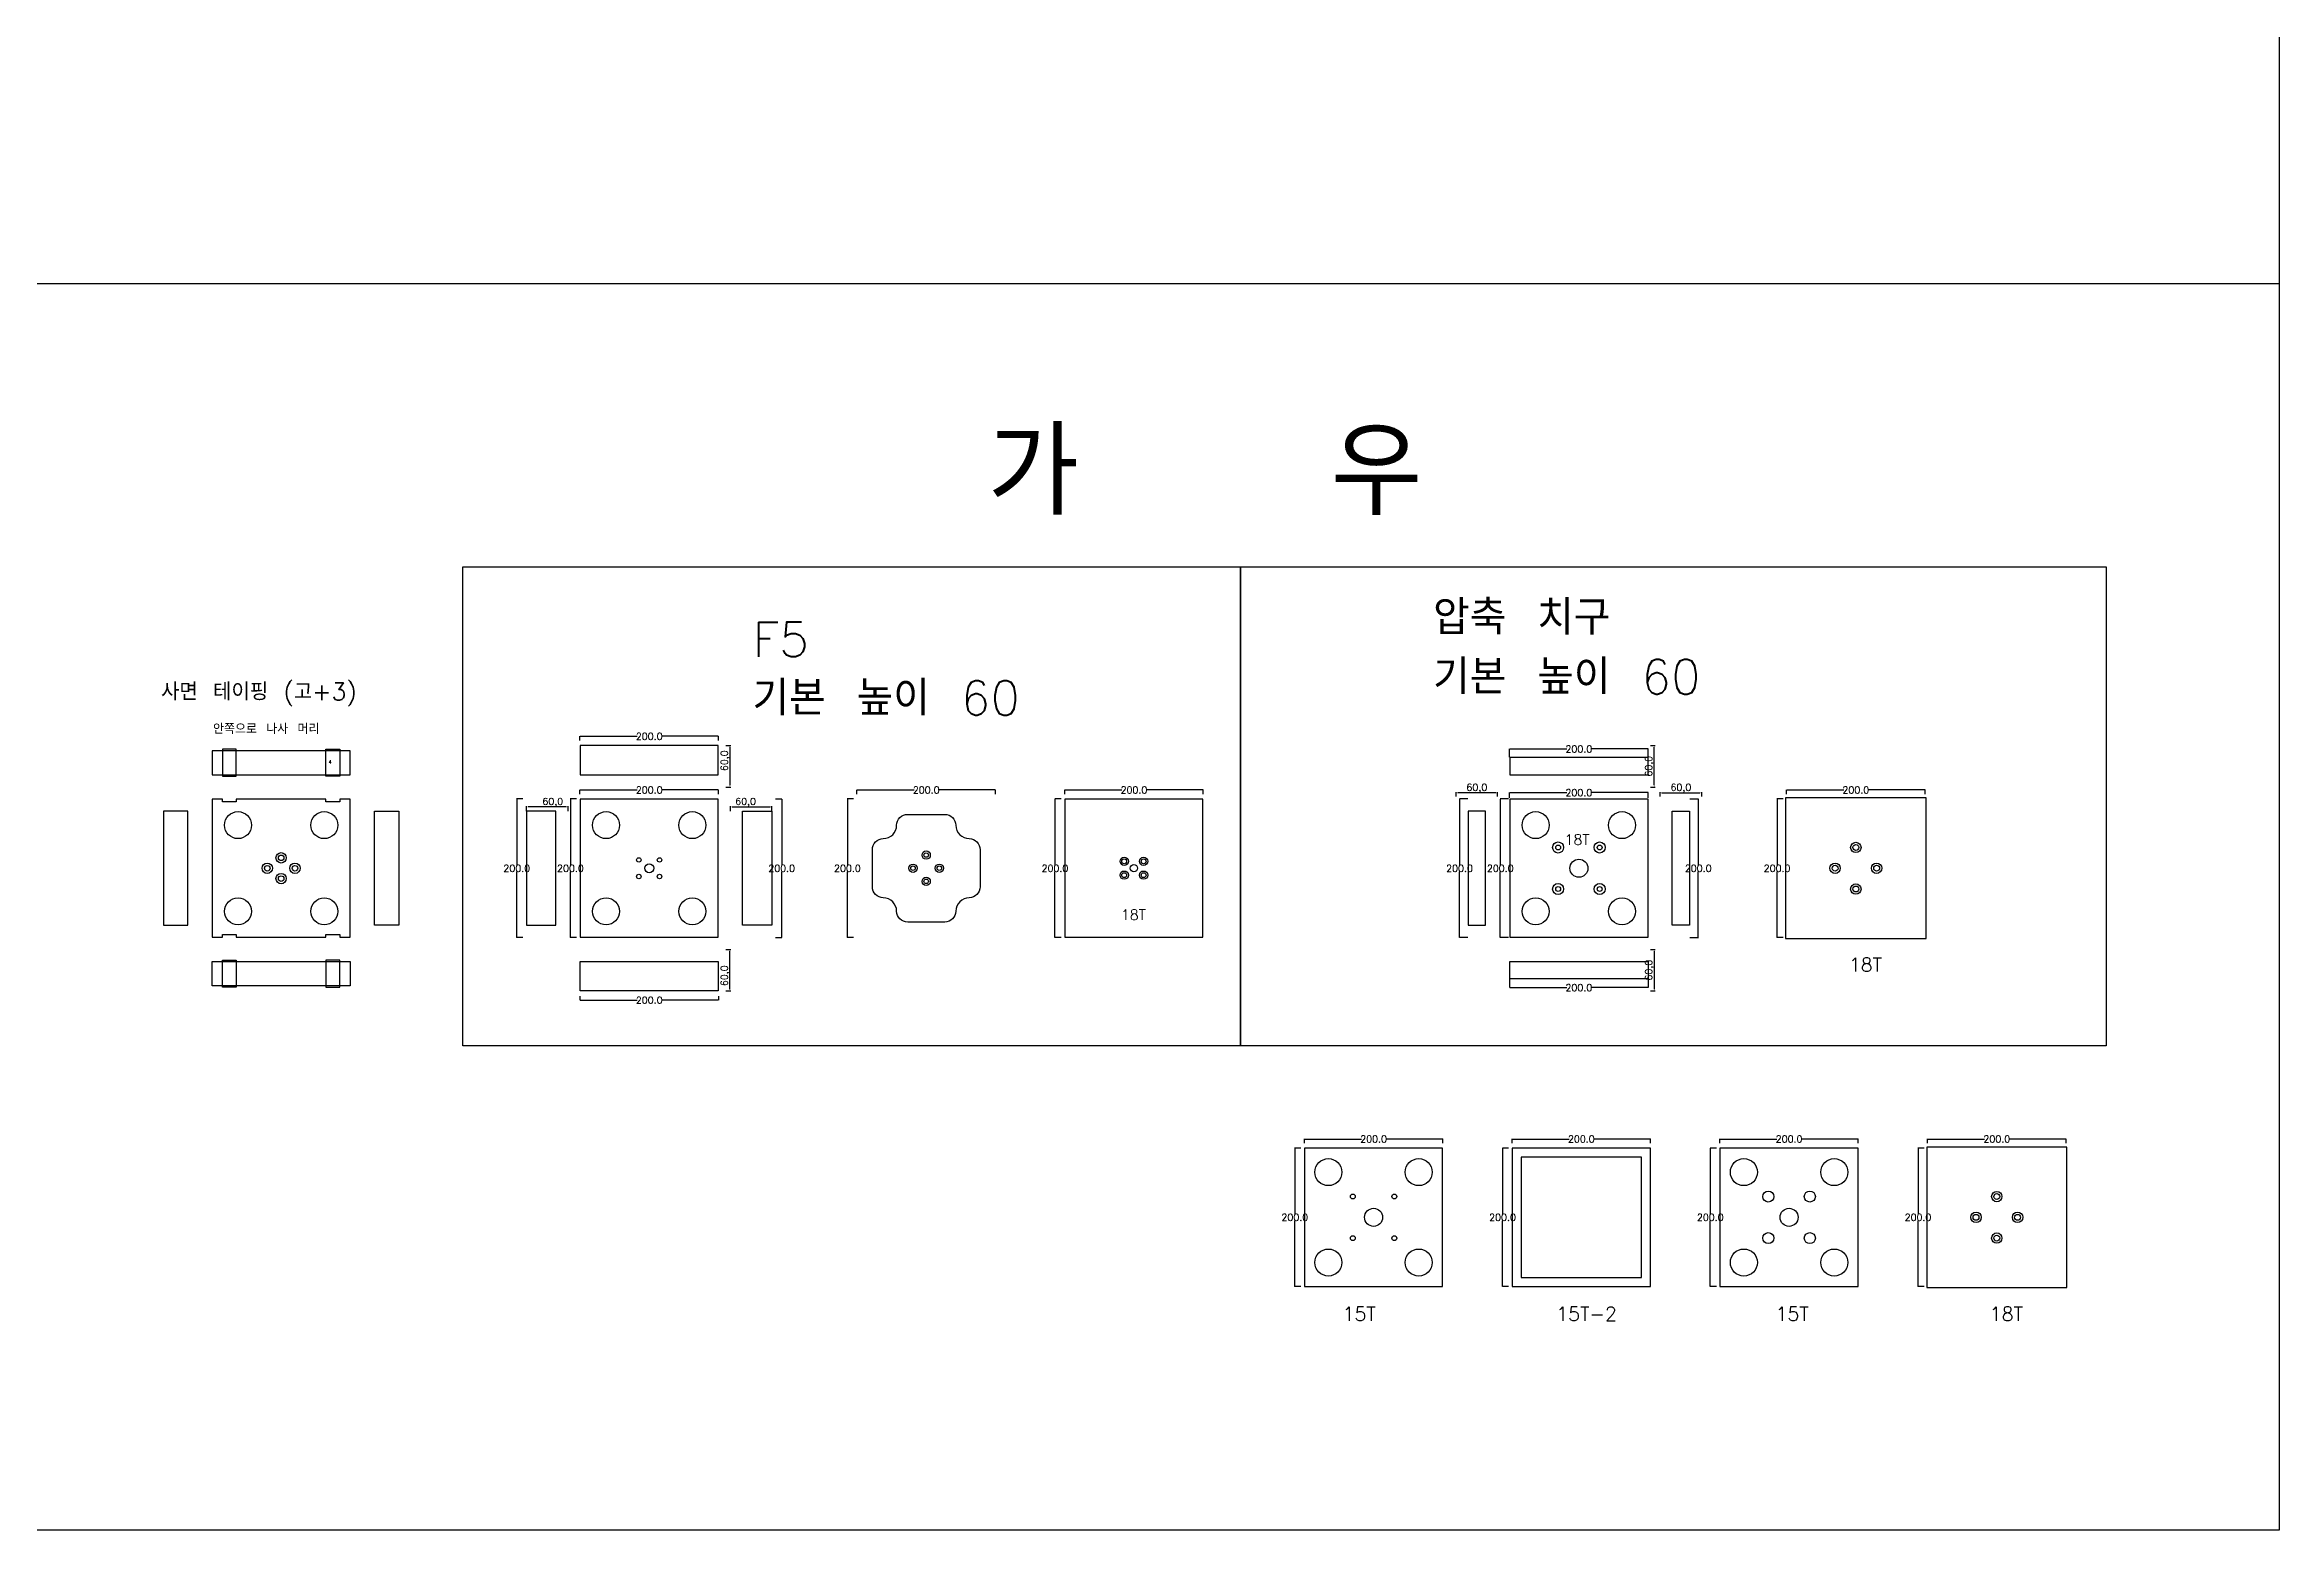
# Model space of a CAD drawing. Header units: millimetres. Extents: x 8462 to 28262, y 7372 to 16372.
# Drawn here: x 25035 to 28262, y 7372 to 9517 of the extents above; entities that cross this region are included whole.
import ezdxf

# ---------------------------------------------------------------- set-up
doc = ezdxf.new("R2010")
doc.units = ezdxf.units.MM
for name, color, linetype in [('TEXT', 7, 'Continuous'), ('볼트 구멍', 7, 'Continuous'), ('치구', 7, 'Continuous'), ('치수', 7, 'Continuous')]:
    doc.layers.add(name, color=color, linetype=linetype)
doc.styles.get("Standard").update_dxf_attribs({"font": 'txt.shx', "bigfont": 'whgtxt.shx'})
doc.dimstyles.new('ISO-25', dxfattribs={"dimtxt": 2.5, "dimasz": 2.5, "dimexe": 1.25, "dimexo": 0.625, "dimtad": 1, "dimtxsty": 'Standard', "dimcen": 2.5, "dimadec": 0, "dimazin": 0, "dimtfac": 1, "dimtmove": 0, "dimatfit": 3, "dimfxl": 0, "dimarcsym": 0})
doc.dimstyles.get("Standard").update_dxf_attribs({"dimtxt": 7, "dimasz": 0.18, "dimexe": 0.18, "dimexo": 0.0625, "dimgap": 0.09, "dimtad": 0, "dimtih": 1, "dimtoh": 1, "dimdec": 1, "dimzin": 0, "dimdsep": 46, "dimtxsty": 'Standard', "dimcen": 0.09, "dimadec": 0, "dimazin": 0, "dimtfac": 1, "dimtdec": 1, "dimtofl": 0, "dimtmove": 0, "dimatfit": 3, "dimfxl": 0, "dimtolj": 1, "dimtzin": 0, "dimarcsym": 0})

# ---------------------------------------------------------------- blocks, each defined once
blk = doc.blocks.new('*D177')
at = {"layer": 'Defpoints', "color": 0}
for p in [(27353.5, 8505.2), (27359.5, 8505.2), (27353.5, 8445.2)]:
    blk.add_point(p, dxfattribs=at)
at = {"layer": '치수', "color": 0, "lineweight": -2}
for p, q in [((27354.1, 8505.2), (27360.7, 8505.2)), ((27359.5, 8447.7), (27359.5, 8502.7)), ((27354.1, 8445.2), (27360.7, 8445.2))]:
    blk.add_line(p, q, dxfattribs=at)
at = {"layer": '치수', "color": 0}
for points in [[(27359, 8502.7), (27359.9, 8502.7), (27359.5, 8505.2)], [(27359, 8447.7), (27359.9, 8447.7), (27359.5, 8445.2)]]:
    blk.add_solid(points, dxfattribs=at)
at = {"layer": '치수', "color": 0, "insert": (27353, 8475.2), "char_height": 10, "attachment_point": 5, "rotation": 90}
blk.add_mtext('60,0', dxfattribs=at)
blk = doc.blocks.new('*D178')
at = {"layer": 'Defpoints', "color": 0}
for p in [(26018, 8505.2), (26018, 8445.2), (26024.8, 8445.2)]:
    blk.add_point(p, dxfattribs=at)
at = {"layer": '치수', "color": 0, "lineweight": -2}
for p, q in [((26018.7, 8505.2), (26026.1, 8505.2)), ((26024.8, 8502.7), (26024.8, 8447.7)), ((26018.7, 8445.2), (26026.1, 8445.2))]:
    blk.add_line(p, q, dxfattribs=at)
at = {"layer": '치수', "color": 0}
for points in [[(26024.4, 8502.7), (26025.2, 8502.7), (26024.8, 8505.2)], [(26024.4, 8447.7), (26025.2, 8447.7), (26024.8, 8445.2)]]:
    blk.add_solid(points, dxfattribs=at)
at = {"layer": '치수', "color": 0, "insert": (26018.3, 8483.2), "char_height": 10, "attachment_point": 5, "rotation": 90}
blk.add_mtext('60,0', dxfattribs=at)
blk = doc.blocks.new('*D179')
at = {"layer": 'Defpoints', "color": 0}
for p in [(27150.7, 8167.7), (27350.7, 8167.7), (27150.7, 8155.6)]:
    blk.add_point(p, dxfattribs=at)
at = {"layer": '치수', "color": 0, "lineweight": -2}
for p, q in [((27150.7, 8167.7), (27150.7, 8155.5)), ((27350.7, 8167.7), (27350.7, 8155.5)), ((27150.9, 8155.6), (27233.2, 8155.6)), ((27350.6, 8155.6), (27268.3, 8155.6))]:
    blk.add_line(p, q, dxfattribs=at)
at = {"layer": '치수', "color": 0}
for points in [[(27150.9, 8155.7), (27150.9, 8155.6), (27150.7, 8155.6)], [(27350.6, 8155.7), (27350.6, 8155.6), (27350.7, 8155.6)]]:
    blk.add_solid(points, dxfattribs=at)
at = {"layer": '치수', "color": 0, "insert": (27250.7, 8155.6), "char_height": 10, "attachment_point": 5}
blk.add_mtext('\\A1;200.0', dxfattribs=at)
blk = doc.blocks.new('*D180')
at = {"layer": 'Defpoints', "color": 0}
for p in [(27150.7, 8429.7), (27350.7, 8437.1), (27350.7, 8429.7)]:
    blk.add_point(p, dxfattribs=at)
at = {"layer": '치수', "color": 0, "lineweight": -2}
for p, q in [((27150.7, 8429.8), (27150.7, 8437.3)), ((27150.9, 8437.1), (27233.2, 8437.1)), ((27350.6, 8437.1), (27268.3, 8437.1)), ((27350.7, 8429.8), (27350.7, 8437.3))]:
    blk.add_line(p, q, dxfattribs=at)
at = {"layer": '치수', "color": 0}
for points in [[(27150.9, 8437.2), (27150.9, 8437.1), (27150.7, 8437.1)], [(27350.6, 8437.2), (27350.6, 8437.1), (27350.7, 8437.1)]]:
    blk.add_solid(points, dxfattribs=at)
at = {"layer": '치수', "color": 0, "insert": (27250.7, 8437.1), "char_height": 10, "attachment_point": 5}
blk.add_mtext('\\A1;200.0', dxfattribs=at)
blk = doc.blocks.new('*D181')
at = {"layer": 'Defpoints', "color": 0}
for p in [(27154.3, 7930.9), (27354.3, 7936.8), (27354.3, 7930.9)]:
    blk.add_point(p, dxfattribs=at)
at = {"layer": '치수', "color": 0, "lineweight": -2}
for p, q in [((27154.3, 7931), (27154.3, 7937)), ((27154.5, 7936.8), (27236.7, 7936.8)), ((27354.1, 7936.8), (27271.9, 7936.8)), ((27354.3, 7931), (27354.3, 7937))]:
    blk.add_line(p, q, dxfattribs=at)
at = {"layer": '치수', "color": 0}
for points in [[(27154.5, 7936.8), (27154.5, 7936.7), (27154.3, 7936.8)], [(27354.1, 7936.8), (27354.1, 7936.7), (27354.3, 7936.8)]]:
    blk.add_solid(points, dxfattribs=at)
at = {"layer": '치수', "color": 0, "insert": (27254.3, 7936.8), "char_height": 10, "attachment_point": 5}
blk.add_mtext('\\A1;200.0', dxfattribs=at)
blk = doc.blocks.new('*D182')
at = {"layer": 'Defpoints', "color": 0}
for p in [(26849.4, 7923.8), (26840.5, 7723.8), (26849.4, 7723.8)]:
    blk.add_point(p, dxfattribs=at)
at = {"layer": '치수', "color": 0, "lineweight": -2}
for p, q in [((26849.3, 7923.8), (26840.3, 7923.8)), ((26840.5, 7923.6), (26840.5, 7828.9)), ((26840.5, 7724), (26840.5, 7818.7)), ((26849.3, 7723.8), (26840.3, 7723.8))]:
    blk.add_line(p, q, dxfattribs=at)
at = {"layer": '치수', "color": 0}
for points in [[(26840.4, 7923.6), (26840.5, 7923.6), (26840.5, 7923.8)], [(26840.4, 7724), (26840.5, 7724), (26840.5, 7723.8)]]:
    blk.add_solid(points, dxfattribs=at)
at = {"layer": '치수', "color": 0, "insert": (26840.5, 7823.8), "char_height": 10, "attachment_point": 5}
blk.add_mtext('\\A1;200.0', dxfattribs=at)
blk = doc.blocks.new('*D183')
at = {"layer": 'Defpoints', "color": 0}
for p in [(27149.4, 7923.8), (27140.5, 7723.8), (27149.4, 7723.8)]:
    blk.add_point(p, dxfattribs=at)
at = {"layer": '치수', "color": 0, "lineweight": -2}
for p, q in [((27149.3, 7923.8), (27140.3, 7923.8)), ((27140.5, 7923.6), (27140.5, 7828.9)), ((27140.5, 7724), (27140.5, 7818.7)), ((27149.3, 7723.8), (27140.3, 7723.8))]:
    blk.add_line(p, q, dxfattribs=at)
at = {"layer": '치수', "color": 0}
for points in [[(27140.4, 7923.6), (27140.5, 7923.6), (27140.5, 7923.8)], [(27140.4, 7724), (27140.5, 7724), (27140.5, 7723.8)]]:
    blk.add_solid(points, dxfattribs=at)
at = {"layer": '치수', "color": 0, "insert": (27140.5, 7823.8), "char_height": 10, "attachment_point": 5}
blk.add_mtext('\\A1;200.0', dxfattribs=at)
blk = doc.blocks.new('*D184')
at = {"layer": 'Defpoints', "color": 0}
for p in [(26208.2, 8435), (26408.2, 8440.9), (26408.2, 8435)]:
    blk.add_point(p, dxfattribs=at)
at = {"layer": '치수', "color": 0, "lineweight": -2}
for p, q in [((26208.2, 8435.1), (26208.2, 8441.1)), ((26208.3, 8440.9), (26290.6, 8440.9)), ((26408, 8440.9), (26325.7, 8440.9)), ((26408.2, 8435.1), (26408.2, 8441.1))]:
    blk.add_line(p, q, dxfattribs=at)
at = {"layer": '치수', "color": 0}
for points in [[(26208.3, 8440.9), (26208.3, 8440.9), (26208.2, 8440.9)], [(26408, 8440.9), (26408, 8440.9), (26408.2, 8440.9)]]:
    blk.add_solid(points, dxfattribs=at)
at = {"layer": '치수', "color": 0, "insert": (26308.2, 8440.9), "char_height": 10, "attachment_point": 5}
blk.add_mtext('\\A1;200.0', dxfattribs=at)
blk = doc.blocks.new('*D185')
at = {"layer": 'Defpoints', "color": 0}
for p in [(26203.3, 8427.9), (26194.4, 8227.9), (26203.3, 8227.9)]:
    blk.add_point(p, dxfattribs=at)
at = {"layer": '치수', "color": 0, "lineweight": -2}
for p, q in [((26203.2, 8427.9), (26194.2, 8427.9)), ((26194.4, 8427.7), (26194.4, 8333)), ((26194.4, 8228.1), (26194.4, 8322.8)), ((26203.2, 8227.9), (26194.2, 8227.9))]:
    blk.add_line(p, q, dxfattribs=at)
at = {"layer": '치수', "color": 0}
for points in [[(26194.3, 8427.7), (26194.4, 8427.7), (26194.4, 8427.9)], [(26194.3, 8228.1), (26194.4, 8228.1), (26194.4, 8227.9)]]:
    blk.add_solid(points, dxfattribs=at)
at = {"layer": '치수', "color": 0, "insert": (26194.4, 8327.9), "char_height": 10, "attachment_point": 5}
blk.add_mtext('\\A1;200.0', dxfattribs=at)
blk = doc.blocks.new('*D186')
at = {"layer": 'Defpoints', "color": 0}
for p in [(25730.9, 8416.4), (25730.9, 8409.6), (25790.9, 8409.6)]:
    blk.add_point(p, dxfattribs=at)
at = {"layer": '치수', "color": 0, "lineweight": -2}
for p, q in [((25730.9, 8410.2), (25730.9, 8417.6)), ((25788.4, 8416.4), (25733.4, 8416.4)), ((25790.9, 8410.2), (25790.9, 8417.6))]:
    blk.add_line(p, q, dxfattribs=at)
at = {"layer": '치수', "color": 0}
for points in [[(25733.4, 8416.8), (25733.4, 8416), (25730.9, 8416.4)], [(25788.4, 8416.8), (25788.4, 8416), (25790.9, 8416.4)]]:
    blk.add_solid(points, dxfattribs=at)
at = {"layer": '치수', "color": 0, "insert": (25768.9, 8422.8), "char_height": 10, "attachment_point": 5}
blk.add_mtext('60,0', dxfattribs=at)
blk = doc.blocks.new('*D187')
at = {"layer": 'Defpoints', "color": 0}
for p in [(26025.4, 8409.6), (26085.4, 8416.4), (26085.4, 8409.6)]:
    blk.add_point(p, dxfattribs=at)
at = {"layer": '치수', "color": 0, "lineweight": -2}
for p, q in [((26025.4, 8410.2), (26025.4, 8417.6)), ((26027.9, 8416.4), (26082.9, 8416.4)), ((26085.4, 8410.2), (26085.4, 8417.6))]:
    blk.add_line(p, q, dxfattribs=at)
at = {"layer": '치수', "color": 0}
for points in [[(26027.9, 8416.8), (26027.9, 8416), (26025.4, 8416.4)], [(26082.9, 8416.8), (26082.9, 8416), (26085.4, 8416.4)]]:
    blk.add_solid(points, dxfattribs=at)
at = {"layer": '치수', "color": 0, "insert": (26047.4, 8422.8), "char_height": 10, "attachment_point": 5}
blk.add_mtext('60,0', dxfattribs=at)
blk = doc.blocks.new('*D188')
at = {"layer": 'Defpoints', "color": 0}
for p in [(25808.2, 8435), (26008.2, 8440.9), (26008.2, 8435)]:
    blk.add_point(p, dxfattribs=at)
at = {"layer": '치수', "color": 0, "lineweight": -2}
for p, q in [((25808.2, 8435.1), (25808.2, 8441.1)), ((25808.3, 8440.9), (25890.6, 8440.9)), ((26008, 8440.9), (25925.7, 8440.9)), ((26008.2, 8435.1), (26008.2, 8441.1))]:
    blk.add_line(p, q, dxfattribs=at)
at = {"layer": '치수', "color": 0}
for points in [[(25808.3, 8440.9), (25808.3, 8440.9), (25808.2, 8440.9)], [(26008, 8440.9), (26008, 8440.9), (26008.2, 8440.9)]]:
    blk.add_solid(points, dxfattribs=at)
at = {"layer": '치수', "color": 0, "insert": (25908.2, 8440.9), "char_height": 10, "attachment_point": 5}
blk.add_mtext('\\A1;200.0', dxfattribs=at)
blk = doc.blocks.new('*D189')
at = {"layer": 'Defpoints', "color": 0}
for p in [(26018, 8210.7), (26024.8, 8210.7), (26018, 8150.7)]:
    blk.add_point(p, dxfattribs=at)
at = {"layer": '치수', "color": 0, "lineweight": -2}
for p, q in [((26018.7, 8210.7), (26026.1, 8210.7)), ((26024.8, 8153.2), (26024.8, 8208.2)), ((26018.7, 8150.7), (26026.1, 8150.7))]:
    blk.add_line(p, q, dxfattribs=at)
at = {"layer": '치수', "color": 0}
for points in [[(26024.4, 8208.2), (26025.2, 8208.2), (26024.8, 8210.7)], [(26024.4, 8153.2), (26025.2, 8153.2), (26024.8, 8150.7)]]:
    blk.add_solid(points, dxfattribs=at)
at = {"layer": '치수', "color": 0, "insert": (26018.3, 8172.7), "char_height": 10, "attachment_point": 5, "rotation": 90}
blk.add_mtext('60,0', dxfattribs=at)
blk = doc.blocks.new('*D190')
at = {"layer": 'Defpoints', "color": 0}
for p in [(25808.2, 8143.3), (26008.2, 8143.3), (26008.2, 8137.4)]:
    blk.add_point(p, dxfattribs=at)
at = {"layer": '치수', "color": 0, "lineweight": -2}
for p, q in [((25808.2, 8143.2), (25808.2, 8137.2)), ((25808.3, 8137.4), (25890.6, 8137.4)), ((26008, 8137.4), (25925.7, 8137.4)), ((26008.2, 8143.2), (26008.2, 8137.2))]:
    blk.add_line(p, q, dxfattribs=at)
at = {"layer": '치수', "color": 0}
for points in [[(25808.3, 8137.5), (25808.3, 8137.4), (25808.2, 8137.4)], [(26008, 8137.5), (26008, 8137.4), (26008.2, 8137.4)]]:
    blk.add_solid(points, dxfattribs=at)
at = {"layer": '치수', "color": 0, "insert": (25908.2, 8137.4), "char_height": 10, "attachment_point": 5}
blk.add_mtext('\\A1;200.0', dxfattribs=at)
blk = doc.blocks.new('*D191')
at = {"layer": 'Defpoints', "color": 0}
for p in [(25725.8, 8427.9), (25716.9, 8227.9), (25725.8, 8227.9)]:
    blk.add_point(p, dxfattribs=at)
at = {"layer": '치수', "color": 0, "lineweight": -2}
for p, q in [((25725.7, 8427.9), (25716.7, 8427.9)), ((25716.9, 8427.7), (25716.9, 8333)), ((25716.9, 8228.1), (25716.9, 8322.8)), ((25725.7, 8227.9), (25716.7, 8227.9))]:
    blk.add_line(p, q, dxfattribs=at)
at = {"layer": '치수', "color": 0}
for points in [[(25716.8, 8427.7), (25716.9, 8427.7), (25716.9, 8427.9)], [(25716.8, 8228.1), (25716.9, 8228.1), (25716.9, 8227.9)]]:
    blk.add_solid(points, dxfattribs=at)
at = {"layer": '치수', "color": 0, "insert": (25716.9, 8327.9), "char_height": 10, "attachment_point": 5}
blk.add_mtext('\\A1;200.0', dxfattribs=at)
blk = doc.blocks.new('*D192')
at = {"layer": 'Defpoints', "color": 0}
for p in [(26090.5, 8427.9), (26090.5, 8227.9), (26099.5, 8227.9)]:
    blk.add_point(p, dxfattribs=at)
at = {"layer": '치수', "color": 0, "lineweight": -2}
for p, q in [((26090.6, 8427.9), (26099.6, 8427.9)), ((26099.5, 8427.7), (26099.5, 8333)), ((26099.5, 8228.1), (26099.5, 8322.8)), ((26090.6, 8227.9), (26099.6, 8227.9))]:
    blk.add_line(p, q, dxfattribs=at)
at = {"layer": '치수', "color": 0}
for points in [[(26099.4, 8427.7), (26099.5, 8427.7), (26099.5, 8427.9)], [(26099.4, 8228.1), (26099.5, 8228.1), (26099.5, 8227.9)]]:
    blk.add_solid(points, dxfattribs=at)
at = {"layer": '치수', "color": 0, "insert": (26099.5, 8327.9), "char_height": 10, "attachment_point": 5}
blk.add_mtext('\\A1;200.0', dxfattribs=at)
blk = doc.blocks.new('*D193')
at = {"layer": 'Defpoints', "color": 0}
for p in [(25803.3, 8427.9), (25794.4, 8227.9), (25803.3, 8227.9)]:
    blk.add_point(p, dxfattribs=at)
at = {"layer": '치수', "color": 0, "lineweight": -2}
for p, q in [((25803.2, 8427.9), (25794.2, 8427.9)), ((25794.4, 8427.7), (25794.4, 8333)), ((25794.4, 8228.1), (25794.4, 8322.8)), ((25803.2, 8227.9), (25794.2, 8227.9))]:
    blk.add_line(p, q, dxfattribs=at)
at = {"layer": '치수', "color": 0}
for points in [[(25794.3, 8427.7), (25794.4, 8427.7), (25794.4, 8427.9)], [(25794.3, 8228.1), (25794.4, 8228.1), (25794.4, 8227.9)]]:
    blk.add_solid(points, dxfattribs=at)
at = {"layer": '치수', "color": 0, "insert": (25794.4, 8327.9), "char_height": 10, "attachment_point": 5}
blk.add_mtext('\\A1;200.0', dxfattribs=at)
blk = doc.blocks.new('*D194')
at = {"layer": 'Defpoints', "color": 0}
for p in [(27073.4, 8436.7), (27073.4, 8430.7), (27133.4, 8430.7)]:
    blk.add_point(p, dxfattribs=at)
at = {"layer": '치수', "color": 0, "lineweight": -2}
for p, q in [((27073.4, 8431.3), (27073.4, 8437.9)), ((27130.9, 8436.7), (27075.9, 8436.7)), ((27133.4, 8431.3), (27133.4, 8437.9))]:
    blk.add_line(p, q, dxfattribs=at)
at = {"layer": '치수', "color": 0}
for points in [[(27075.9, 8437.1), (27075.9, 8436.2), (27073.4, 8436.7)], [(27130.9, 8437.1), (27130.9, 8436.2), (27133.4, 8436.7)]]:
    blk.add_solid(points, dxfattribs=at)
at = {"layer": '치수', "color": 0, "insert": (27103.4, 8443.1), "char_height": 10, "attachment_point": 5}
blk.add_mtext('60,0', dxfattribs=at)
blk = doc.blocks.new('*D195')
at = {"layer": 'Defpoints', "color": 0}
for p in [(26508.2, 8435), (26708.2, 8440.9), (26708.2, 8435)]:
    blk.add_point(p, dxfattribs=at)
at = {"layer": '치수', "color": 0, "lineweight": -2}
for p, q in [((26508.2, 8435.1), (26508.2, 8441.1)), ((26508.3, 8440.9), (26590.6, 8440.9)), ((26708, 8440.9), (26625.7, 8440.9)), ((26708.2, 8435.1), (26708.2, 8441.1))]:
    blk.add_line(p, q, dxfattribs=at)
at = {"layer": '치수', "color": 0}
for points in [[(26508.3, 8440.9), (26508.3, 8440.9), (26508.2, 8440.9)], [(26708, 8440.9), (26708, 8440.9), (26708.2, 8440.9)]]:
    blk.add_solid(points, dxfattribs=at)
at = {"layer": '치수', "color": 0, "insert": (26608.2, 8440.9), "char_height": 10, "attachment_point": 5}
blk.add_mtext('\\A1;200.0', dxfattribs=at)
blk = doc.blocks.new('*D196')
at = {"layer": 'Defpoints', "color": 0}
for p in [(27090.5, 8427.9), (27078.4, 8227.9), (27090.5, 8227.9)]:
    blk.add_point(p, dxfattribs=at)
at = {"layer": '치수', "color": 0, "lineweight": -2}
for p, q in [((27090.4, 8427.9), (27078.2, 8427.9)), ((27078.4, 8427.7), (27078.4, 8333)), ((27078.4, 8228.1), (27078.4, 8322.8)), ((27090.4, 8227.9), (27078.2, 8227.9))]:
    blk.add_line(p, q, dxfattribs=at)
at = {"layer": '치수', "color": 0}
for points in [[(27078.4, 8427.7), (27078.4, 8427.7), (27078.4, 8427.9)], [(27078.4, 8228.1), (27078.4, 8228.1), (27078.4, 8227.9)]]:
    blk.add_solid(points, dxfattribs=at)
at = {"layer": '치수', "color": 0, "insert": (27078.4, 8327.9), "char_height": 10, "attachment_point": 5}
blk.add_mtext('\\A1;200.0', dxfattribs=at)
blk = doc.blocks.new('*D197')
at = {"layer": 'Defpoints', "color": 0}
for p in [(27149.3, 8427.9), (27137.2, 8227.9), (27149.3, 8227.9)]:
    blk.add_point(p, dxfattribs=at)
at = {"layer": '치수', "color": 0, "lineweight": -2}
for p, q in [((27149.2, 8427.9), (27137, 8427.9)), ((27137.2, 8427.7), (27137.2, 8333)), ((27137.2, 8228.1), (27137.2, 8322.8)), ((27149.2, 8227.9), (27137, 8227.9))]:
    blk.add_line(p, q, dxfattribs=at)
at = {"layer": '치수', "color": 0}
for points in [[(27137.2, 8427.7), (27137.2, 8427.7), (27137.2, 8427.9)], [(27137.2, 8228.1), (27137.2, 8228.1), (27137.2, 8227.9)]]:
    blk.add_solid(points, dxfattribs=at)
at = {"layer": '치수', "color": 0, "insert": (27137.2, 8327.9), "char_height": 10, "attachment_point": 5}
blk.add_mtext('\\A1;200.0', dxfattribs=at)
blk = doc.blocks.new('*D198')
at = {"layer": 'Defpoints', "color": 0}
for p in [(26503, 8427.9), (26494.1, 8227.9), (26503, 8227.9)]:
    blk.add_point(p, dxfattribs=at)
at = {"layer": '치수', "color": 0, "lineweight": -2}
for p, q in [((26503, 8427.9), (26493.9, 8427.9)), ((26494.1, 8427.7), (26494.1, 8333)), ((26494.1, 8228.1), (26494.1, 8322.8)), ((26503, 8227.9), (26493.9, 8227.9))]:
    blk.add_line(p, q, dxfattribs=at)
at = {"layer": '치수', "color": 0}
for points in [[(26494.1, 8427.7), (26494.1, 8427.7), (26494.1, 8427.9)], [(26494.1, 8228.1), (26494.1, 8228.1), (26494.1, 8227.9)]]:
    blk.add_solid(points, dxfattribs=at)
at = {"layer": '치수', "color": 0, "insert": (26494.1, 8327.9), "char_height": 10, "attachment_point": 5}
blk.add_mtext('\\A1;200.0', dxfattribs=at)
blk = doc.blocks.new('*D199')
at = {"layer": 'Defpoints', "color": 0}
for p in [(26854.3, 7930.9), (27054.3, 7936.8), (27054.3, 7930.9)]:
    blk.add_point(p, dxfattribs=at)
at = {"layer": '치수', "color": 0, "lineweight": -2}
for p, q in [((26854.3, 7931), (26854.3, 7937)), ((26854.5, 7936.8), (26936.7, 7936.8)), ((27054.1, 7936.8), (26971.9, 7936.8)), ((27054.3, 7931), (27054.3, 7937))]:
    blk.add_line(p, q, dxfattribs=at)
at = {"layer": '치수', "color": 0}
for points in [[(26854.5, 7936.8), (26854.5, 7936.7), (26854.3, 7936.8)], [(27054.1, 7936.8), (27054.1, 7936.7), (27054.3, 7936.8)]]:
    blk.add_solid(points, dxfattribs=at)
at = {"layer": '치수', "color": 0, "insert": (26954.3, 7936.8), "char_height": 10, "attachment_point": 5}
blk.add_mtext('\\A1;200.0', dxfattribs=at)
blk = doc.blocks.new('*D200')
at = {"layer": 'Defpoints', "color": 0}
for p in [(27449.4, 7923.8), (27440.5, 7723.8), (27449.4, 7723.8)]:
    blk.add_point(p, dxfattribs=at)
at = {"layer": '치수', "color": 0, "lineweight": -2}
for p, q in [((27449.3, 7923.8), (27440.3, 7923.8)), ((27440.5, 7923.6), (27440.5, 7828.9)), ((27440.5, 7724), (27440.5, 7818.7)), ((27449.3, 7723.8), (27440.3, 7723.8))]:
    blk.add_line(p, q, dxfattribs=at)
at = {"layer": '치수', "color": 0}
for points in [[(27440.4, 7923.6), (27440.5, 7923.6), (27440.5, 7923.8)], [(27440.4, 7724), (27440.5, 7724), (27440.5, 7723.8)]]:
    blk.add_solid(points, dxfattribs=at)
at = {"layer": '치수', "color": 0, "insert": (27440.5, 7823.8), "char_height": 10, "attachment_point": 5}
blk.add_mtext('\\A1;200.0', dxfattribs=at)
blk = doc.blocks.new('*D201')
at = {"layer": 'Defpoints', "color": 0}
for p in [(27749.4, 7923.8), (27740.5, 7723.8), (27749.4, 7723.8)]:
    blk.add_point(p, dxfattribs=at)
at = {"layer": '치수', "color": 0, "lineweight": -2}
for p, q in [((27749.3, 7923.8), (27740.3, 7923.8)), ((27740.5, 7923.6), (27740.5, 7828.9)), ((27740.5, 7724), (27740.5, 7818.7)), ((27749.3, 7723.8), (27740.3, 7723.8))]:
    blk.add_line(p, q, dxfattribs=at)
at = {"layer": '치수', "color": 0}
for points in [[(27740.4, 7923.6), (27740.5, 7923.6), (27740.5, 7923.8)], [(27740.4, 7724), (27740.5, 7724), (27740.5, 7723.8)]]:
    blk.add_solid(points, dxfattribs=at)
at = {"layer": '치수', "color": 0, "insert": (27740.5, 7823.8), "char_height": 10, "attachment_point": 5}
blk.add_mtext('\\A1;200.0', dxfattribs=at)
blk = doc.blocks.new('*D202')
at = {"layer": 'Defpoints', "color": 0}
for p in [(27368.1, 8430.7), (27428.1, 8436.7), (27428.1, 8430.7)]:
    blk.add_point(p, dxfattribs=at)
at = {"layer": '치수', "color": 0, "lineweight": -2}
for p, q in [((27368.1, 8431.3), (27368.1, 8437.9)), ((27370.6, 8436.7), (27425.6, 8436.7)), ((27428.1, 8431.3), (27428.1, 8437.9))]:
    blk.add_line(p, q, dxfattribs=at)
at = {"layer": '치수', "color": 0}
for points in [[(27370.6, 8437.1), (27370.6, 8436.2), (27368.1, 8436.7)], [(27425.6, 8437.1), (27425.6, 8436.2), (27428.1, 8436.7)]]:
    blk.add_solid(points, dxfattribs=at)
at = {"layer": '치수', "color": 0, "insert": (27398.1, 8443.1), "char_height": 10, "attachment_point": 5}
blk.add_mtext('60,0', dxfattribs=at)
blk = doc.blocks.new('*D203')
at = {"layer": 'Defpoints', "color": 0}
for p in [(27550.7, 8435), (27750.7, 8440.9), (27750.7, 8435)]:
    blk.add_point(p, dxfattribs=at)
at = {"layer": '치수', "color": 0, "lineweight": -2}
for p, q in [((27550.7, 8435.1), (27550.7, 8441.1)), ((27550.9, 8440.9), (27633.2, 8440.9)), ((27750.6, 8440.9), (27668.3, 8440.9)), ((27750.7, 8435.1), (27750.7, 8441.1))]:
    blk.add_line(p, q, dxfattribs=at)
at = {"layer": '치수', "color": 0}
for points in [[(27550.9, 8440.9), (27550.9, 8440.9), (27550.7, 8440.9)], [(27750.6, 8440.9), (27750.6, 8440.9), (27750.7, 8440.9)]]:
    blk.add_solid(points, dxfattribs=at)
at = {"layer": '치수', "color": 0, "insert": (27650.7, 8440.9), "char_height": 10, "attachment_point": 5}
blk.add_mtext('\\A1;200.0', dxfattribs=at)
blk = doc.blocks.new('*D204')
at = {"layer": 'Defpoints', "color": 0}
for p in [(27353.5, 8210.7), (27353.5, 8150.7), (27359.5, 8150.7)]:
    blk.add_point(p, dxfattribs=at)
at = {"layer": '치수', "color": 0, "lineweight": -2}
for p, q in [((27354.1, 8210.7), (27360.7, 8210.7)), ((27359.5, 8208.2), (27359.5, 8153.2)), ((27354.1, 8150.7), (27360.7, 8150.7))]:
    blk.add_line(p, q, dxfattribs=at)
at = {"layer": '치수', "color": 0}
for points in [[(27359, 8208.2), (27359.9, 8208.2), (27359.5, 8210.7)], [(27359, 8153.2), (27359.9, 8153.2), (27359.5, 8150.7)]]:
    blk.add_solid(points, dxfattribs=at)
at = {"layer": '치수', "color": 0, "insert": (27353, 8180.7), "char_height": 10, "attachment_point": 5, "rotation": 90}
blk.add_mtext('60,0', dxfattribs=at)
blk = doc.blocks.new('*D205')
at = {"layer": 'Defpoints', "color": 0}
for p in [(27545.9, 8427.9), (27537, 8227.9), (27545.9, 8227.9)]:
    blk.add_point(p, dxfattribs=at)
at = {"layer": '치수', "color": 0, "lineweight": -2}
for p, q in [((27545.8, 8427.9), (27536.8, 8427.9)), ((27537, 8427.7), (27537, 8333)), ((27537, 8228.1), (27537, 8322.8)), ((27545.8, 8227.9), (27536.8, 8227.9))]:
    blk.add_line(p, q, dxfattribs=at)
at = {"layer": '치수', "color": 0}
for points in [[(27536.9, 8427.7), (27537, 8427.7), (27537, 8427.9)], [(27536.9, 8228.1), (27537, 8228.1), (27537, 8227.9)]]:
    blk.add_solid(points, dxfattribs=at)
at = {"layer": '치수', "color": 0, "insert": (27537, 8327.9), "char_height": 10, "attachment_point": 5}
blk.add_mtext('\\A1;200.0', dxfattribs=at)
blk = doc.blocks.new('*D206')
at = {"layer": 'Defpoints', "color": 0}
for p in [(27411, 8427.9), (27411, 8227.9), (27423.1, 8227.9)]:
    blk.add_point(p, dxfattribs=at)
at = {"layer": '치수', "color": 0, "lineweight": -2}
for p, q in [((27411.1, 8427.9), (27423.3, 8427.9)), ((27423.1, 8427.7), (27423.1, 8333)), ((27423.1, 8228.1), (27423.1, 8322.8)), ((27411.1, 8227.9), (27423.3, 8227.9))]:
    blk.add_line(p, q, dxfattribs=at)
at = {"layer": '치수', "color": 0}
for points in [[(27423.1, 8427.7), (27423.1, 8427.7), (27423.1, 8427.9)], [(27423.1, 8228.1), (27423.1, 8228.1), (27423.1, 8227.9)]]:
    blk.add_solid(points, dxfattribs=at)
at = {"layer": '치수', "color": 0, "insert": (27423.1, 8327.9), "char_height": 10, "attachment_point": 5}
blk.add_mtext('\\A1;200.0', dxfattribs=at)
blk = doc.blocks.new('*D207')
at = {"layer": 'Defpoints', "color": 0}
for p in [(27454.3, 7930.9), (27654.3, 7936.8), (27654.3, 7930.9)]:
    blk.add_point(p, dxfattribs=at)
at = {"layer": '치수', "color": 0, "lineweight": -2}
for p, q in [((27454.3, 7931), (27454.3, 7937)), ((27454.5, 7936.8), (27536.7, 7936.8)), ((27654.1, 7936.8), (27571.9, 7936.8)), ((27654.3, 7931), (27654.3, 7937))]:
    blk.add_line(p, q, dxfattribs=at)
at = {"layer": '치수', "color": 0}
for points in [[(27454.5, 7936.8), (27454.5, 7936.7), (27454.3, 7936.8)], [(27654.1, 7936.8), (27654.1, 7936.7), (27654.3, 7936.8)]]:
    blk.add_solid(points, dxfattribs=at)
at = {"layer": '치수', "color": 0, "insert": (27554.3, 7936.8), "char_height": 10, "attachment_point": 5}
blk.add_mtext('\\A1;200.0', dxfattribs=at)
blk = doc.blocks.new('*D208')
at = {"layer": 'Defpoints', "color": 0}
for p in [(27754.3, 7930.9), (27954.3, 7936.8), (27954.3, 7930.9)]:
    blk.add_point(p, dxfattribs=at)
at = {"layer": '치수', "color": 0, "lineweight": -2}
for p, q in [((27754.3, 7931), (27754.3, 7937)), ((27754.5, 7936.8), (27836.7, 7936.8)), ((27954.1, 7936.8), (27871.9, 7936.8)), ((27954.3, 7931), (27954.3, 7937))]:
    blk.add_line(p, q, dxfattribs=at)
at = {"layer": '치수', "color": 0}
for points in [[(27754.5, 7936.8), (27754.5, 7936.7), (27754.3, 7936.8)], [(27954.1, 7936.8), (27954.1, 7936.7), (27954.3, 7936.8)]]:
    blk.add_solid(points, dxfattribs=at)
at = {"layer": '치수', "color": 0, "insert": (27854.3, 7936.8), "char_height": 10, "attachment_point": 5}
blk.add_mtext('\\A1;200.0', dxfattribs=at)
blk = doc.blocks.new('*D209')
at = {"layer": 'Defpoints', "color": 0}
for p in [(27150.7, 8500.2), (27150.7, 8488.1), (27350.7, 8488.1)]:
    blk.add_point(p, dxfattribs=at)
at = {"layer": '치수', "color": 0, "lineweight": -2}
for p, q in [((27150.7, 8488.2), (27150.7, 8500.4)), ((27150.9, 8500.2), (27233.2, 8500.2)), ((27350.6, 8500.2), (27268.3, 8500.2)), ((27350.7, 8488.2), (27350.7, 8500.4))]:
    blk.add_line(p, q, dxfattribs=at)
at = {"layer": '치수', "color": 0}
for points in [[(27150.9, 8500.2), (27150.9, 8500.1), (27150.7, 8500.2)], [(27350.6, 8500.2), (27350.6, 8500.1), (27350.7, 8500.2)]]:
    blk.add_solid(points, dxfattribs=at)
at = {"layer": '치수', "color": 0, "insert": (27250.7, 8500.2), "char_height": 10, "attachment_point": 5}
blk.add_mtext('\\A1;200.0', dxfattribs=at)
blk = doc.blocks.new('*D210')
at = {"layer": 'Defpoints', "color": 0}
for p in [(25808.2, 8512.5), (26008.2, 8518.4), (26008.2, 8512.5)]:
    blk.add_point(p, dxfattribs=at)
at = {"layer": '치수', "color": 0, "lineweight": -2}
for p, q in [((25808.2, 8512.6), (25808.2, 8518.6)), ((25808.3, 8518.4), (25890.6, 8518.4)), ((26008, 8518.4), (25925.7, 8518.4)), ((26008.2, 8512.6), (26008.2, 8518.6))]:
    blk.add_line(p, q, dxfattribs=at)
at = {"layer": '치수', "color": 0}
for points in [[(25808.3, 8518.4), (25808.3, 8518.4), (25808.2, 8518.4)], [(26008, 8518.4), (26008, 8518.4), (26008.2, 8518.4)]]:
    blk.add_solid(points, dxfattribs=at)
at = {"layer": '치수', "color": 0, "insert": (25908.2, 8518.4), "char_height": 10, "attachment_point": 5}
blk.add_mtext('\\A1;200.0', dxfattribs=at)

msp = doc.modelspace()

# ---------------------------------------------------------------- linework, layer by layer
at = {"color": 6}
for p, q in [((28262.267, 16371.825), (28262.267, 7371.825)), ((28262.267, 9171.825), (8462.267, 9171.825)), ((28262.267, 7371.825), (8462.267, 7371.825))]:
    msp.add_line(p, q, dxfattribs=at)
at = {"layer": 'TEXT', "color": 6}
for points in [[(25639.212, 8763.104), (26761.872, 8763.104), (26761.872, 8071.243), (25639.212, 8071.243)], [(26761.872, 8763.104), (28012.189, 8763.104), (28012.189, 8071.243), (26761.872, 8071.243)]]:
    msp.add_lwpolyline(points, close=True, dxfattribs=at)
at = {"layer": '볼트 구멍', "color": 3}
for centre, radius in [((27220.749, 8357.912), 8), ((27280.749, 8357.912), 8), ((27650.749, 8357.912), 4.25), ((25356.627, 8327.912), 4), ((25376.627, 8342.912), 4), ((25396.627, 8327.912), 4), ((25893.155, 8339.912), 3.25), ((25908.155, 8327.912), 6.5), ((25923.155, 8339.912), 3.25), ((26289.155, 8327.912), 3.25), ((26308.155, 8346.912), 3.25), ((26327.155, 8327.912), 3.25), ((26594.155, 8337.912), 3.5), ((26608.155, 8327.912), 5.25), ((26622.155, 8337.912), 3.5), ((27250.749, 8327.912), 13), ((27620.749, 8327.912), 4.25), ((27680.749, 8327.912), 4.25), ((25376.627, 8312.912), 4), ((25893.155, 8315.912), 3.25), ((25923.155, 8315.912), 3.25), ((26308.155, 8308.912), 3.25), ((26594.155, 8317.912), 3.5), ((26622.155, 8317.912), 3.5), ((27220.749, 8297.912), 8), ((27280.749, 8297.912), 8), ((27650.749, 8297.912), 4.25), ((26924.273, 7853.786), 3.5), ((26984.273, 7853.786), 3.5), ((27524.273, 7853.786), 8), ((27584.273, 7853.786), 8), ((27854.273, 7853.786), 4.25), ((26954.273, 7823.786), 13), ((27554.273, 7823.786), 13), ((27824.273, 7823.786), 4.25), ((27884.273, 7823.786), 4.25), ((26924.273, 7793.786), 3.5), ((26984.273, 7793.786), 3.5), ((27524.273, 7793.786), 8), ((27584.273, 7793.786), 8), ((27854.273, 7793.786), 4.25)]:
    msp.add_circle(centre, radius, dxfattribs=at)
at = {"layer": '볼트 구멍', "color": 1}
for centre, radius in [((27220.749, 8357.912), 3.5), ((27280.749, 8357.912), 3.5), ((27250.749, 8327.912), 13), ((27220.749, 8297.912), 3.5), ((27280.749, 8297.912), 3.5)]:
    msp.add_circle(centre, radius, dxfattribs=at)
at = {"layer": '볼트 구멍', "color": 6}
for centre, radius in [((27650.749, 8357.912), 7.5), ((26289.155, 8327.912), 6), ((26308.155, 8346.912), 6), ((26327.155, 8327.912), 6), ((26594.155, 8337.912), 6), ((26622.155, 8337.912), 6), ((27620.749, 8327.912), 7.5), ((27680.749, 8327.912), 7.5), ((26308.155, 8308.912), 6), ((26594.155, 8317.912), 6), ((26622.155, 8317.912), 6), ((27650.749, 8297.912), 7.5), ((27854.273, 7853.786), 7.5), ((27824.273, 7823.786), 7.5), ((27884.273, 7823.786), 7.5), ((27854.273, 7793.786), 7.5)]:
    msp.add_circle(centre, radius, dxfattribs=at)
at = {"layer": '볼트 구멍', "color": 2}
for centre in [(25356.627, 8327.912), (25376.627, 8342.912), (25396.627, 8327.912), (25376.627, 8312.912)]:
    msp.add_circle(centre, 7.5, dxfattribs=at)
at = {"layer": '치구'}
for points in [[(25276.877, 8462.662), (25476.377, 8462.662), (25476.377, 8497.662), (25276.877, 8497.662)], [(26007.905, 8462.662), (26007.905, 8505.162), (25808.405, 8505.162), (25808.405, 8462.662)], [(27350.599, 8462.662), (27350.599, 8487.662), (27150.899, 8487.662), (27150.899, 8462.662)], [(25276.877, 8228.162), (25291.877, 8228.162), (25291.877, 8232.162), (25311.877, 8232.162), (25311.877, 8228.162), (25441.377, 8228.162), (25441.377, 8232.162), (25461.377, 8232.162), (25461.377, 8228.162), (25476.377, 8228.162), (25476.377, 8427.662), (25461.377, 8427.662), (25461.377, 8423.662), (25441.377, 8423.662), (25441.377, 8427.662), (25311.877, 8427.662), (25311.877, 8423.662), (25291.877, 8423.662), (25291.877, 8427.662), (25276.877, 8427.662)], [(25808.405, 8427.662), (25808.405, 8228.162), (26007.905, 8228.162), (26007.905, 8427.662)], [(26508.405, 8427.662), (26508.405, 8228.162), (26707.905, 8228.162), (26707.905, 8427.662)], [(27150.899, 8427.662), (27150.899, 8228.162), (27350.599, 8228.162), (27350.599, 8427.662)], [(27549.249, 8429.412), (27549.249, 8226.412), (27752.249, 8226.412), (27752.249, 8429.412)], [(25241.877, 8410.262), (25206.877, 8410.262), (25206.877, 8245.562), (25241.877, 8245.562)], [(25511.377, 8410.262), (25546.377, 8410.262), (25546.377, 8245.562), (25511.377, 8245.562)], [(25773.405, 8410.262), (25730.905, 8410.262), (25730.905, 8245.562), (25773.405, 8245.562)], [(26042.905, 8410.262), (26085.405, 8410.262), (26085.405, 8245.562), (26042.905, 8245.562)], [(27115.899, 8410.262), (27090.899, 8410.262), (27090.899, 8245.562), (27115.899, 8245.562)], [(27385.599, 8410.262), (27410.599, 8410.262), (27410.599, 8245.562), (27385.599, 8245.562)], [(25276.877, 8193.162), (25476.377, 8193.162), (25476.377, 8158.162), (25276.877, 8158.162)], [(26007.905, 8193.162), (26007.905, 8150.662), (25808.405, 8150.662), (25808.405, 8193.162)], [(27350.599, 8193.162), (27350.599, 8168.162), (27150.899, 8168.162), (27150.899, 8193.162)], [(26854.523, 7923.536), (26854.523, 7724.036), (27054.023, 7724.036), (27054.023, 7923.536)], [(27154.523, 7923.536), (27154.523, 7724.036), (27354.023, 7724.036), (27354.023, 7923.536)], [(27167.523, 7910.536), (27167.523, 7737.036), (27341.023, 7737.036), (27341.023, 7910.536)], [(27454.523, 7923.536), (27454.523, 7724.036), (27654.023, 7724.036), (27654.023, 7923.536)], [(27753.023, 7925.036), (27753.023, 7722.536), (27955.523, 7722.536), (27955.523, 7925.036)]]:
    msp.add_lwpolyline(points, close=True, dxfattribs=at)
at = {"layer": '치구', "color": 1}
for points in [[(25291.877, 8460.662), (25311.877, 8460.662), (25311.877, 8499.66), (25291.877, 8499.66)], [(25461.377, 8460.662), (25441.377, 8460.662), (25441.377, 8499.66), (25461.377, 8499.66)], [(25291.877, 8195.162), (25311.877, 8195.162), (25311.877, 8156.165), (25291.877, 8156.165)], [(25461.377, 8195.162), (25441.377, 8195.162), (25441.377, 8156.165), (25461.377, 8156.165)]]:
    msp.add_lwpolyline(points, close=True, dxfattribs=at)
at = {"layer": '치구'}
msp.add_lwpolyline([(26265.503, 8389.887, -0.41009416), (26281.501, 8405.662), (26335.008, 8405.662, -0.41009416), (26351.007, 8389.887, 0.40598664), (26370.23, 8370.664, -0.41009416), (26386.005, 8354.666), (26386.005, 8301.159, -0.41009416), (26370.23, 8285.16, 0.40598664), (26351.007, 8265.937, -0.41009416), (26335.008, 8250.162), (26281.501, 8250.162, -0.41009416), (26265.503, 8265.937, 0.40598664), (26246.28, 8285.16, -0.41009416), (26230.505, 8301.159), (26230.505, 8354.666, -0.41009416), (26246.28, 8370.664, 0.40598664)], format="xyb", close=True, dxfattribs=at)
for centre in [(25314.377, 8390.162), (25438.877, 8390.162), (25845.905, 8390.162), (25970.405, 8390.162), (27188.399, 8390.162), (27313.099, 8390.162), (25314.377, 8265.662), (25438.877, 8265.662), (25845.905, 8265.662), (25970.405, 8265.662), (27188.399, 8265.662), (27313.099, 8265.662), (26889.023, 7889.036), (27019.523, 7889.036), (27489.023, 7889.036), (27619.523, 7889.036), (26889.023, 7758.536), (27019.523, 7758.536), (27489.023, 7758.536), (27619.523, 7758.536)]:
    msp.add_circle(centre, 19.5, dxfattribs=at)

# ---------------------------------------------------------------- texts
at = {"layer": 'TEXT', "linetype": 'Continuous'}
for s, height, p in [('가   우', 125, (26396.857, 8837.859)), ('사면 테이핑 (고+3)', 25, (25203.229, 8570.43))]:
    msp.add_text(s, height=height, dxfattribs=at).set_placement(p)
at = {"layer": 'TEXT'}
for s, p in [('압축 치구', (27040.201, 8665.266)), ('F5', (26057.32, 8633.332)), ('기본 높이 60', (27040.201, 8579.289)), ('기본 높이 60', (26057.32, 8548.745))]:
    msp.add_text(s, height=50, dxfattribs=at).set_placement(p)
at = {"layer": 'TEXT', "color": 1}
for s, height, p in [('안쪽으로 나사 머리', 15, (25278.28, 8521.839)), ('4', 5, (25445.189, 8478.964)), ('18T', 15, (27230.071, 8361.731)), ('18T', 15, (26589.317, 8253.264)), ('18T', 20, (27640.61, 8178.675)), ('15T', 20, (26909.592, 7674.399)), ('15T-2', 20, (27218.198, 7674.399)), ('15T', 20, (27534.867, 7674.399)), ('18T', 20, (27844.133, 7674.399))]:
    msp.add_text(s, height=height, dxfattribs=at).set_placement(p)

# ---------------------------------------------------------------- dimensions: what is measured, and where the dimension line sits
at = {"layer": '치수', "color": 4}
for base, p1, p2, dimstyle, override, picture, middle in [((26008.155, 8518.403), (25808.155, 8512.519), (26008.155, 8512.519), 'Standard', {"dimtxt": 10}, '*D210', (25908.155, 8518.403)), ((27150.749, 8500.18), (27350.749, 8488.11), (27150.749, 8488.11), 'Standard', {"dimtxt": 10}, '*D209', (27250.749, 8500.18)), ((26008.155, 8440.903), (25808.155, 8435.019), (26008.155, 8435.019), 'Standard', {"dimtxt": 10}, '*D188', (25908.155, 8440.903)), ((26408.155, 8440.903), (26208.155, 8435.019), (26408.155, 8435.019), 'Standard', {"dimtxt": 10}, '*D184', (26308.155, 8440.903)), ((26708.155, 8440.903), (26508.155, 8435.019), (26708.155, 8435.019), 'Standard', {"dimtxt": 10}, '*D195', (26608.155, 8440.903)), ((27350.749, 8437.134), (27150.749, 8429.737), (27350.749, 8429.737), 'Standard', {"dimtxt": 10}, '*D180', (27250.749, 8437.134)), ((27428.099, 8436.655), (27368.099, 8430.669), (27428.099, 8430.669), 'ISO-25', {"dimtxt": 10, "dimdec": 1, "dimzin": 0, "dimtdec": 1}, '*D202', (27398.099, 8443.113)), ((27750.749, 8440.903), (27550.749, 8435.019), (27750.749, 8435.019), 'Standard', {"dimtxt": 10}, '*D203', (27650.749, 8440.903)), ((27150.749, 8155.644), (27350.749, 8167.714), (27150.749, 8167.714), 'Standard', {"dimtxt": 10}, '*D179', (27250.749, 8155.644)), ((26008.155, 8137.422), (25808.155, 8143.305), (26008.155, 8143.305), 'Standard', {"dimtxt": 10}, '*D190', (25908.155, 8137.422)), ((27054.273, 7936.777), (26854.273, 7930.893), (27054.273, 7930.893), 'Standard', {"dimtxt": 10}, '*D199', (26954.273, 7936.777)), ((27354.273, 7936.777), (27154.273, 7930.893), (27354.273, 7930.893), 'Standard', {"dimtxt": 10}, '*D181', (27254.273, 7936.777)), ((27654.273, 7936.777), (27454.273, 7930.893), (27654.273, 7930.893), 'Standard', {"dimtxt": 10}, '*D207', (27554.273, 7936.777)), ((27954.273, 7936.777), (27754.273, 7930.893), (27954.273, 7930.893), 'Standard', {"dimtxt": 10}, '*D208', (27854.273, 7936.777))]:
    dim = msp.add_linear_dim(base=base, p1=p1, p2=p2, dimstyle=dimstyle, override=override, dxfattribs=at)
    dim.commit()
    dim.dimension.update_dxf_attribs({"geometry": picture, "text_midpoint": middle})
for base, p1, p2, angle, picture, middle in [((26024.807, 8445.162), (26018.03, 8505.162), (26018.03, 8445.162), 270, '*D178', (26024.807, 8483.162)), ((25730.905, 8416.389), (25790.905, 8409.612), (25730.905, 8409.612), 180, '*D186', (25768.905, 8416.389)), ((26024.807, 8210.662), (26018.03, 8150.662), (26018.03, 8210.662), 90, '*D189', (26024.807, 8172.662))]:
    dim = msp.add_linear_dim(base=base, p1=p1, p2=p2, angle=angle, dimstyle='ISO-25', override={"dimtxt": 10, "dimdec": 1, "dimzin": 0, "dimtdec": 1}, dxfattribs=at)
    dim.commit()
    dim.dimension.update_dxf_attribs({"geometry": picture, "text_midpoint": middle, "dimtype": 160})
for base, p1, p2, angle, dimstyle, override, picture, middle in [((27359.46, 8505.162), (27353.474, 8445.162), (27353.474, 8505.162), 90, 'ISO-25', {"dimtxt": 10, "dimdec": 1, "dimzin": 0, "dimtdec": 1}, '*D177', (27353.001, 8475.162)), ((25716.859, 8227.912), (25725.764, 8427.912), (25725.764, 8227.912), 90, 'Standard', {"dimtxt": 10}, '*D191', (25716.859, 8327.912)), ((25794.359, 8227.912), (25803.264, 8427.912), (25803.264, 8227.912), 90, 'Standard', {"dimtxt": 10}, '*D193', (25794.359, 8327.912)), ((26099.451, 8227.912), (26090.546, 8427.912), (26090.546, 8227.912), 90, 'Standard', {"dimtxt": 10}, '*D192', (26099.451, 8327.912)), ((26194.359, 8227.912), (26203.264, 8427.912), (26203.264, 8227.912), 90, 'Standard', {"dimtxt": 10}, '*D185', (26194.359, 8327.912)), ((26494.109, 8227.912), (26503.014, 8427.912), (26503.014, 8227.912), 90, 'Standard', {"dimtxt": 10}, '*D198', (26494.109, 8327.912)), ((27078.382, 8227.912), (27090.451, 8427.912), (27090.451, 8227.912), 90, 'Standard', {"dimtxt": 10}, '*D196', (27078.382, 8327.912)), ((27073.399, 8436.655), (27133.399, 8430.669), (27073.399, 8430.669), 180, 'ISO-25', {"dimtxt": 10, "dimdec": 1, "dimzin": 0, "dimtdec": 1}, '*D194', (27103.399, 8443.113)), ((27137.22, 8227.912), (27149.289, 8427.912), (27149.289, 8227.912), 90, 'Standard', {"dimtxt": 10}, '*D197', (27137.22, 8327.912)), ((27423.117, 8227.912), (27411.048, 8427.912), (27411.048, 8227.912), 90, 'Standard', {"dimtxt": 10}, '*D206', (27423.117, 8327.912)), ((27536.953, 8227.912), (27545.858, 8427.912), (27545.858, 8227.912), 90, 'Standard', {"dimtxt": 10}, '*D205', (27536.953, 8327.912)), ((27359.46, 8150.662), (27353.474, 8210.662), (27353.474, 8150.662), 270, 'ISO-25', {"dimtxt": 10, "dimdec": 1, "dimzin": 0, "dimtdec": 1}, '*D204', (27353.001, 8180.662)), ((26840.477, 7723.786), (26849.382, 7923.786), (26849.382, 7723.786), 90, 'Standard', {"dimtxt": 10}, '*D182', (26840.477, 7823.786)), ((27140.477, 7723.786), (27149.382, 7923.786), (27149.382, 7723.786), 90, 'Standard', {"dimtxt": 10}, '*D183', (27140.477, 7823.786)), ((27440.477, 7723.786), (27449.382, 7923.786), (27449.382, 7723.786), 90, 'Standard', {"dimtxt": 10}, '*D200', (27440.477, 7823.786)), ((27740.477, 7723.786), (27749.382, 7923.786), (27749.382, 7723.786), 90, 'Standard', {"dimtxt": 10}, '*D201', (27740.477, 7823.786))]:
    dim = msp.add_linear_dim(base=base, p1=p1, p2=p2, angle=angle, dimstyle=dimstyle, override=override, dxfattribs=at)
    dim.commit()
    dim.dimension.update_dxf_attribs({"geometry": picture, "text_midpoint": middle})
dim = msp.add_linear_dim(base=(26085.405, 8416.389), p1=(26025.405, 8409.612), p2=(26085.405, 8409.612), dimstyle='ISO-25', override={"dimtxt": 10, "dimdec": 1, "dimzin": 0, "dimtdec": 1}, dxfattribs=at)
dim.commit()
dim.dimension.update_dxf_attribs({"geometry": '*D187', "text_midpoint": (26047.405, 8416.389), "dimtype": 160})

doc.saveas('drawing.dxf')
